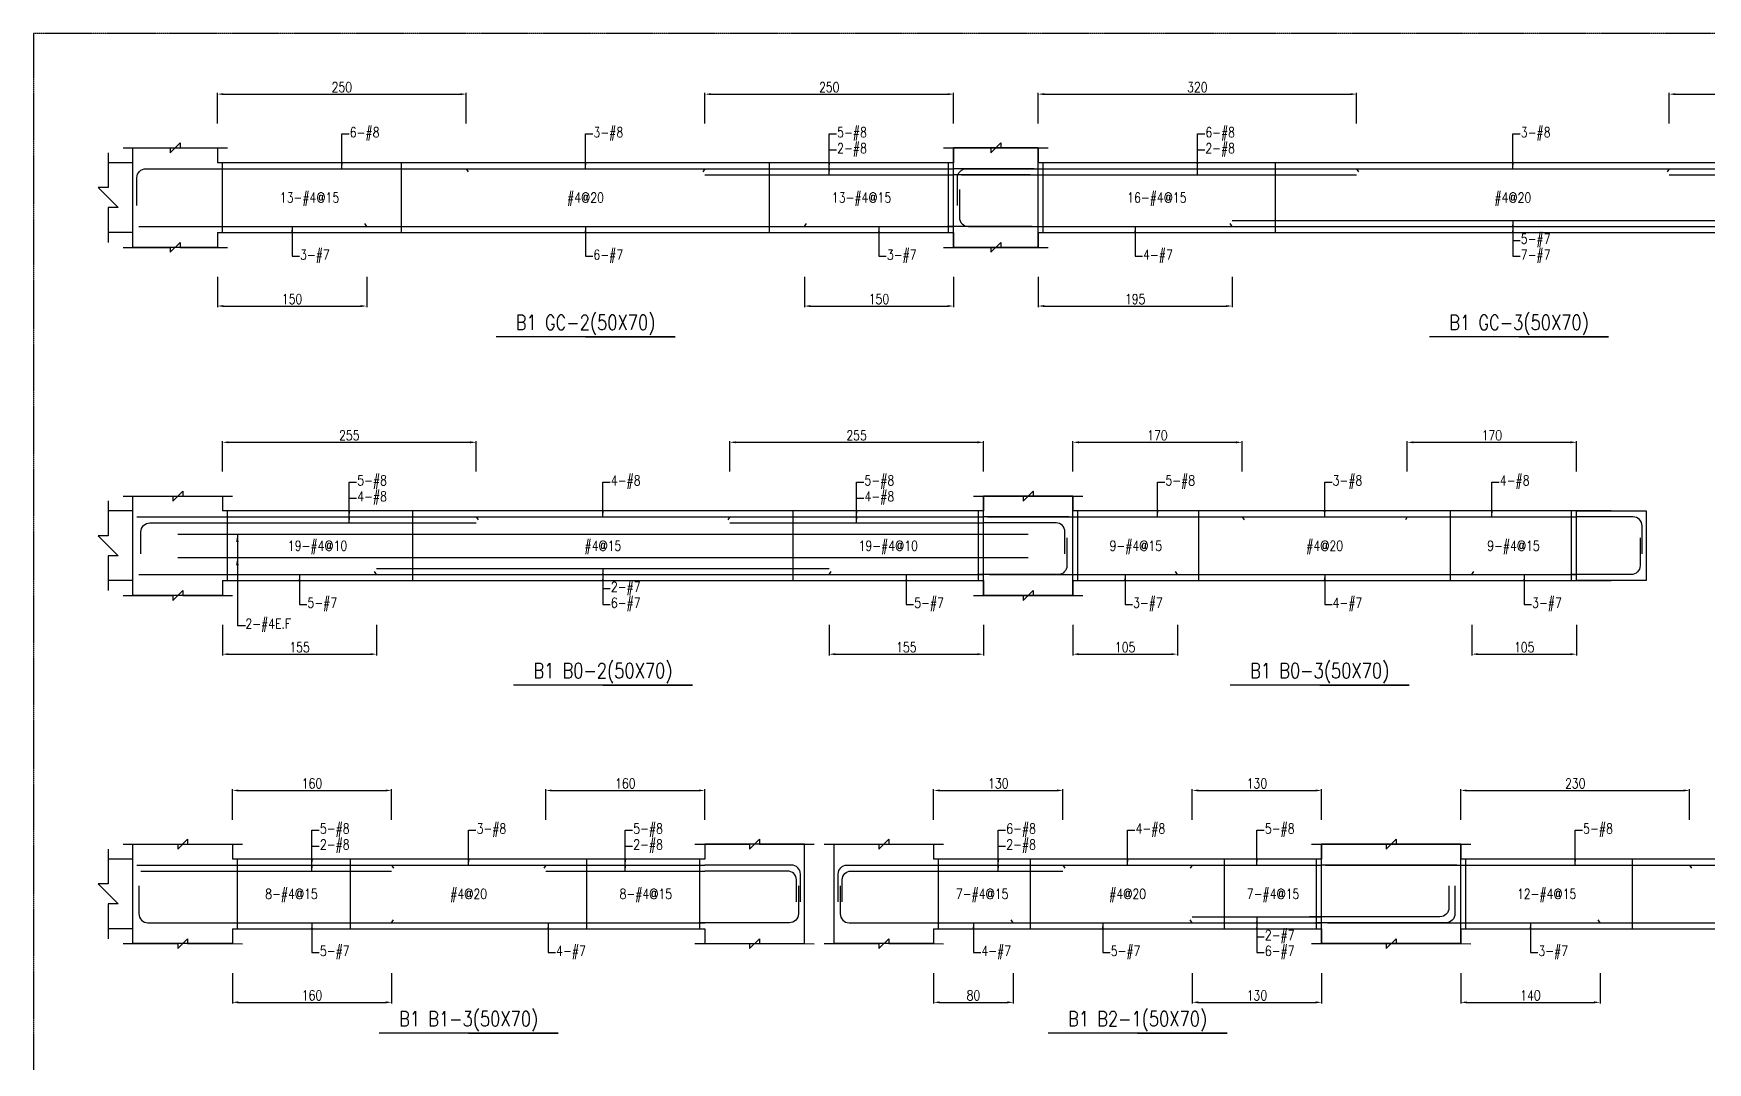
# Model space of a CAD drawing. Header units: millimetres. Extents: x 0 to 84580, y -12276 to 4373.
# Drawn here: x 26145 to 27828, y -8172 to -7138 of the extents above; entities that cross this region are included whole.
import ezdxf
from ezdxf.enums import TextEntityAlignment as Align

# ---------------------------------------------------------------- set-up
doc = ezdxf.new("R2010")
doc.units = ezdxf.units.MM
doc.header["$MEASUREMENT"] = 0
doc.linetypes.add('CENTER', pattern=[2, 1.25, -0.25, 0.25, -0.25])
for name, color, linetype in [('S-DIM', 2, 'Continuous'), ('S-GRID', 1, 'CENTER'), ('S-LEADER', 2, 'Continuous'), ('S-RC', 130, 'Continuous'), ('S-REINF', 6, 'Continuous'), ('S-TEXT', 2, 'Continuous')]:
    doc.layers.add(name, color=color, linetype=linetype)
doc.styles.add('CS4', font='romans.shx', dxfattribs={"width": 0.8, "bigfont": 'lsp.shx'})
doc.styles.get("Standard").update_dxf_attribs({"font": 'arial.ttf'})
doc.dimstyles.new('ISO-25', dxfattribs={"dimtxt": 2.5, "dimasz": 2.5, "dimexe": 1.25, "dimexo": 0.625, "dimtad": 1, "dimtxsty": 'Standard', "dimcen": 2.5, "dimadec": 0, "dimazin": 0, "dimtfac": 1, "dimtmove": 0, "dimatfit": 3, "dimfxl": 0, "dimarcsym": 0})

# ---------------------------------------------------------------- blocks, each defined once
blk = doc.blocks.new('*D1896')
at = {"layer": 'DEFPOINTS', "color": 0, "transparency": 16777216}
for p in [(26580, -7199), (26330, -7229), (26580, -7229)]:
    blk.add_point(p, dxfattribs=at)
at = {"layer": 'S-DIM', "color": 0, "lineweight": -2, "transparency": 16777216}
for p, q in [((26330, -7228.375), (26330, -7197.75)), ((26336, -7199), (26574, -7199)), ((26580, -7228.375), (26580, -7197.75))]:
    blk.add_line(p, q, dxfattribs=at)
at = {"layer": 'S-DIM', "color": 0, "transparency": 16777216}
for points in [[(26336, -7198), (26336, -7200), (26330, -7199)], [(26574, -7198), (26574, -7200), (26580, -7199)]]:
    blk.add_solid(points, dxfattribs=at)
at = {"layer": 'S-DIM', "color": 0, "transparency": 16777216, "insert": (26455, -7192), "char_height": 10, "attachment_point": 5, "style": 'CS4'}
blk.add_mtext('250', dxfattribs=at)
blk = doc.blocks.new('*D1897')
at = {"layer": 'DEFPOINTS', "color": 0, "transparency": 16777216}
for p in [(27070, -7199), (26820, -7229), (27070, -7229)]:
    blk.add_point(p, dxfattribs=at)
at = {"layer": 'S-DIM', "color": 0, "lineweight": -2, "transparency": 16777216}
for p, q in [((26820, -7228.375), (26820, -7197.75)), ((26826, -7199), (27064, -7199)), ((27070, -7228.375), (27070, -7197.75))]:
    blk.add_line(p, q, dxfattribs=at)
at = {"layer": 'S-DIM', "color": 0, "transparency": 16777216}
for points in [[(26826, -7198), (26826, -7200), (26820, -7199)], [(27064, -7198), (27064, -7200), (27070, -7199)]]:
    blk.add_solid(points, dxfattribs=at)
at = {"layer": 'S-DIM', "color": 0, "transparency": 16777216, "insert": (26945, -7192), "char_height": 10, "attachment_point": 5, "style": 'CS4'}
blk.add_mtext('250', dxfattribs=at)
blk = doc.blocks.new('*D1898')
at = {"layer": 'DEFPOINTS', "color": 0, "transparency": 16777216}
for p in [(26330, -7382), (26480, -7382), (26480, -7412)]:
    blk.add_point(p, dxfattribs=at)
at = {"layer": 'S-DIM', "color": 0, "lineweight": -2, "transparency": 16777216}
for p, q in [((26330, -7382.625), (26330, -7413.25)), ((26480, -7382.625), (26480, -7413.25)), ((26336, -7412), (26474, -7412))]:
    blk.add_line(p, q, dxfattribs=at)
at = {"layer": 'S-DIM', "color": 0, "transparency": 16777216}
for points in [[(26336, -7411), (26336, -7413), (26330, -7412)], [(26474, -7411), (26474, -7413), (26480, -7412)]]:
    blk.add_solid(points, dxfattribs=at)
at = {"layer": 'S-DIM', "color": 0, "transparency": 16777216, "insert": (26405, -7405), "char_height": 10, "attachment_point": 5, "style": 'CS4'}
blk.add_mtext('150', dxfattribs=at)
blk = doc.blocks.new('*D1899')
at = {"layer": 'DEFPOINTS', "color": 0, "transparency": 16777216}
for p in [(26920, -7382), (27070, -7382), (27070, -7412)]:
    blk.add_point(p, dxfattribs=at)
at = {"layer": 'S-DIM', "color": 0, "lineweight": -2, "transparency": 16777216}
for p, q in [((26920, -7382.625), (26920, -7413.25)), ((27070, -7382.625), (27070, -7413.25)), ((26926, -7412), (27064, -7412))]:
    blk.add_line(p, q, dxfattribs=at)
at = {"layer": 'S-DIM', "color": 0, "transparency": 16777216}
for points in [[(26926, -7411), (26926, -7413), (26920, -7412)], [(27064, -7411), (27064, -7413), (27070, -7412)]]:
    blk.add_solid(points, dxfattribs=at)
at = {"layer": 'S-DIM', "color": 0, "transparency": 16777216, "insert": (26995, -7405), "char_height": 10, "attachment_point": 5, "style": 'CS4'}
blk.add_mtext('150', dxfattribs=at)
blk = doc.blocks.new('*D1900')
at = {"layer": 'DEFPOINTS', "color": 0, "transparency": 16777216}
for p in [(27475.1, -7199), (27155.1, -7229), (27475.1, -7229)]:
    blk.add_point(p, dxfattribs=at)
at = {"layer": 'S-DIM', "color": 0, "lineweight": -2, "transparency": 16777216}
for p, q in [((27155.1, -7228.375), (27155.1, -7197.75)), ((27161.1, -7199), (27469.1, -7199)), ((27475.1, -7228.375), (27475.1, -7197.75))]:
    blk.add_line(p, q, dxfattribs=at)
at = {"layer": 'S-DIM', "color": 0, "transparency": 16777216}
for points in [[(27161.1, -7198), (27161.1, -7200), (27155.1, -7199)], [(27469.1, -7198), (27469.1, -7200), (27475.1, -7199)]]:
    blk.add_solid(points, dxfattribs=at)
at = {"layer": 'S-DIM', "color": 0, "transparency": 16777216, "insert": (27315.1, -7192), "char_height": 10, "attachment_point": 5, "style": 'CS4'}
blk.add_mtext('320', dxfattribs=at)
blk = doc.blocks.new('*D1901')
at = {"layer": 'DEFPOINTS', "color": 0, "transparency": 16777216}
for p in [(28109.5, -7199), (27789.5, -7229), (28109.5, -7229)]:
    blk.add_point(p, dxfattribs=at)
at = {"layer": 'S-DIM', "color": 0, "lineweight": -2, "transparency": 16777216}
for p, q in [((27789.5, -7228.375), (27789.5, -7197.75)), ((27795.5, -7199), (28103.5, -7199)), ((28109.5, -7228.375), (28109.5, -7197.75))]:
    blk.add_line(p, q, dxfattribs=at)
at = {"layer": 'S-DIM', "color": 0, "transparency": 16777216}
for points in [[(27795.5, -7198), (27795.5, -7200), (27789.5, -7199)], [(28103.5, -7198), (28103.5, -7200), (28109.5, -7199)]]:
    blk.add_solid(points, dxfattribs=at)
at = {"layer": 'S-DIM', "color": 0, "transparency": 16777216, "insert": (27949.5, -7192), "char_height": 10, "attachment_point": 5, "style": 'CS4'}
blk.add_mtext('320', dxfattribs=at)
blk = doc.blocks.new('*D1902')
at = {"layer": 'DEFPOINTS', "color": 0, "transparency": 16777216}
for p in [(27155.1, -7382), (27350.1, -7382), (27350.1, -7412)]:
    blk.add_point(p, dxfattribs=at)
at = {"layer": 'S-DIM', "color": 0, "lineweight": -2, "transparency": 16777216}
for p, q in [((27155.1, -7382.625), (27155.1, -7413.25)), ((27350.1, -7382.625), (27350.1, -7413.25)), ((27161.1, -7412), (27344.1, -7412))]:
    blk.add_line(p, q, dxfattribs=at)
at = {"layer": 'S-DIM', "color": 0, "transparency": 16777216}
for points in [[(27161.1, -7411), (27161.1, -7413), (27155.1, -7412)], [(27344.1, -7411), (27344.1, -7413), (27350.1, -7412)]]:
    blk.add_solid(points, dxfattribs=at)
at = {"layer": 'S-DIM', "color": 0, "transparency": 16777216, "insert": (27252.6, -7405), "char_height": 10, "attachment_point": 5, "style": 'CS4'}
blk.add_mtext('195', dxfattribs=at)
blk = doc.blocks.new('*D1888')
at = {"layer": 'DEFPOINTS', "color": 0, "transparency": 16777216}
for p in [(26590, -7549), (26335, -7579), (26590, -7579)]:
    blk.add_point(p, dxfattribs=at)
at = {"layer": 'S-DIM', "color": 0, "lineweight": -2, "transparency": 16777216}
for p, q in [((26335, -7578.375), (26335, -7547.75)), ((26341, -7549), (26584, -7549)), ((26590, -7578.375), (26590, -7547.75))]:
    blk.add_line(p, q, dxfattribs=at)
at = {"layer": 'S-DIM', "color": 0, "transparency": 16777216}
for points in [[(26341, -7548), (26341, -7550), (26335, -7549)], [(26584, -7548), (26584, -7550), (26590, -7549)]]:
    blk.add_solid(points, dxfattribs=at)
at = {"layer": 'S-DIM', "color": 0, "transparency": 16777216, "insert": (26462.5, -7542), "char_height": 10, "attachment_point": 5, "style": 'CS4'}
blk.add_mtext('255', dxfattribs=at)
blk = doc.blocks.new('*D1889')
at = {"layer": 'DEFPOINTS', "color": 0, "transparency": 16777216}
for p in [(27100, -7549), (26845, -7579), (27100, -7579)]:
    blk.add_point(p, dxfattribs=at)
at = {"layer": 'S-DIM', "color": 0, "lineweight": -2, "transparency": 16777216}
for p, q in [((26845, -7578.375), (26845, -7547.75)), ((26851, -7549), (27094, -7549)), ((27100, -7578.375), (27100, -7547.75))]:
    blk.add_line(p, q, dxfattribs=at)
at = {"layer": 'S-DIM', "color": 0, "transparency": 16777216}
for points in [[(26851, -7548), (26851, -7550), (26845, -7549)], [(27094, -7548), (27094, -7550), (27100, -7549)]]:
    blk.add_solid(points, dxfattribs=at)
at = {"layer": 'S-DIM', "color": 0, "transparency": 16777216, "insert": (26972.5, -7542), "char_height": 10, "attachment_point": 5, "style": 'CS4'}
blk.add_mtext('255', dxfattribs=at)
blk = doc.blocks.new('*D1890')
at = {"layer": 'DEFPOINTS', "color": 0, "transparency": 16777216}
for p in [(26335, -7732), (26490, -7732), (26490, -7762)]:
    blk.add_point(p, dxfattribs=at)
at = {"layer": 'S-DIM', "color": 0, "lineweight": -2, "transparency": 16777216}
for p, q in [((26335, -7732.625), (26335, -7763.25)), ((26490, -7732.625), (26490, -7763.25)), ((26341, -7762), (26484, -7762))]:
    blk.add_line(p, q, dxfattribs=at)
at = {"layer": 'S-DIM', "color": 0, "transparency": 16777216}
for points in [[(26341, -7761), (26341, -7763), (26335, -7762)], [(26484, -7761), (26484, -7763), (26490, -7762)]]:
    blk.add_solid(points, dxfattribs=at)
at = {"layer": 'S-DIM', "color": 0, "transparency": 16777216, "insert": (26412.5, -7755), "char_height": 10, "attachment_point": 5, "style": 'CS4'}
blk.add_mtext('155', dxfattribs=at)
blk = doc.blocks.new('*D1891')
at = {"layer": 'DEFPOINTS', "color": 0, "transparency": 16777216}
for p in [(26945, -7732), (27100, -7732), (27100, -7762)]:
    blk.add_point(p, dxfattribs=at)
at = {"layer": 'S-DIM', "color": 0, "lineweight": -2, "transparency": 16777216}
for p, q in [((26945, -7732.625), (26945, -7763.25)), ((27100, -7732.625), (27100, -7763.25)), ((26951, -7762), (27094, -7762))]:
    blk.add_line(p, q, dxfattribs=at)
at = {"layer": 'S-DIM', "color": 0, "transparency": 16777216}
for points in [[(26951, -7761), (26951, -7763), (26945, -7762)], [(27094, -7761), (27094, -7763), (27100, -7762)]]:
    blk.add_solid(points, dxfattribs=at)
at = {"layer": 'S-DIM', "color": 0, "transparency": 16777216, "insert": (27022.5, -7755), "char_height": 10, "attachment_point": 5, "style": 'CS4'}
blk.add_mtext('155', dxfattribs=at)
blk = doc.blocks.new('*D1892')
at = {"layer": 'DEFPOINTS', "color": 0, "transparency": 16777216}
for p in [(27360, -7549), (27190, -7579), (27360, -7579)]:
    blk.add_point(p, dxfattribs=at)
at = {"layer": 'S-DIM', "color": 0, "lineweight": -2, "transparency": 16777216}
for p, q in [((27190, -7578.375), (27190, -7547.75)), ((27196, -7549), (27354, -7549)), ((27360, -7578.375), (27360, -7547.75))]:
    blk.add_line(p, q, dxfattribs=at)
at = {"layer": 'S-DIM', "color": 0, "transparency": 16777216}
for points in [[(27196, -7548), (27196, -7550), (27190, -7549)], [(27354, -7548), (27354, -7550), (27360, -7549)]]:
    blk.add_solid(points, dxfattribs=at)
at = {"layer": 'S-DIM', "color": 0, "transparency": 16777216, "insert": (27275, -7542), "char_height": 10, "attachment_point": 5, "style": 'CS4'}
blk.add_mtext('170', dxfattribs=at)
blk = doc.blocks.new('*D1893')
at = {"layer": 'DEFPOINTS', "color": 0, "transparency": 16777216}
for p in [(27696.2, -7549), (27526.2, -7579), (27696.2, -7579)]:
    blk.add_point(p, dxfattribs=at)
at = {"layer": 'S-DIM', "color": 0, "lineweight": -2, "transparency": 16777216}
for p, q in [((27526.2, -7578.375), (27526.2, -7547.75)), ((27532.2, -7549), (27690.2, -7549)), ((27696.2, -7578.375), (27696.2, -7547.75))]:
    blk.add_line(p, q, dxfattribs=at)
at = {"layer": 'S-DIM', "color": 0, "transparency": 16777216}
for points in [[(27532.2, -7548), (27532.2, -7550), (27526.2, -7549)], [(27690.2, -7548), (27690.2, -7550), (27696.2, -7549)]]:
    blk.add_solid(points, dxfattribs=at)
at = {"layer": 'S-DIM', "color": 0, "transparency": 16777216, "insert": (27611.2, -7542), "char_height": 10, "attachment_point": 5, "style": 'CS4'}
blk.add_mtext('170', dxfattribs=at)
blk = doc.blocks.new('*D1894')
at = {"layer": 'DEFPOINTS', "color": 0, "transparency": 16777216}
for p in [(27190, -7732), (27295, -7732), (27295, -7762)]:
    blk.add_point(p, dxfattribs=at)
at = {"layer": 'S-DIM', "color": 0, "lineweight": -2, "transparency": 16777216}
for p, q in [((27190, -7732.625), (27190, -7763.25)), ((27295, -7732.625), (27295, -7763.25)), ((27196, -7762), (27289, -7762))]:
    blk.add_line(p, q, dxfattribs=at)
at = {"layer": 'S-DIM', "color": 0, "transparency": 16777216}
for points in [[(27196, -7761), (27196, -7763), (27190, -7762)], [(27289, -7761), (27289, -7763), (27295, -7762)]]:
    blk.add_solid(points, dxfattribs=at)
at = {"layer": 'S-DIM', "color": 0, "transparency": 16777216, "insert": (27242.5, -7755), "char_height": 10, "attachment_point": 5, "style": 'CS4'}
blk.add_mtext('105', dxfattribs=at)
blk = doc.blocks.new('*D1895')
at = {"layer": 'DEFPOINTS', "color": 0, "transparency": 16777216}
for p in [(27591.2, -7732), (27696.2, -7732), (27696.2, -7762)]:
    blk.add_point(p, dxfattribs=at)
at = {"layer": 'S-DIM', "color": 0, "lineweight": -2, "transparency": 16777216}
for p, q in [((27591.2, -7732.625), (27591.2, -7763.25)), ((27696.2, -7732.625), (27696.2, -7763.25)), ((27597.2, -7762), (27690.2, -7762))]:
    blk.add_line(p, q, dxfattribs=at)
at = {"layer": 'S-DIM', "color": 0, "transparency": 16777216}
for points in [[(27597.2, -7761), (27597.2, -7763), (27591.2, -7762)], [(27690.2, -7761), (27690.2, -7763), (27696.2, -7762)]]:
    blk.add_solid(points, dxfattribs=at)
at = {"layer": 'S-DIM', "color": 0, "transparency": 16777216, "insert": (27643.7, -7755), "char_height": 10, "attachment_point": 5, "style": 'CS4'}
blk.add_mtext('105', dxfattribs=at)
blk = doc.blocks.new('*D1814')
at = {"layer": 'DEFPOINTS', "color": 0, "transparency": 16777216}
for p in [(26505, -7899), (26345, -7929), (26505, -7929)]:
    blk.add_point(p, dxfattribs=at)
at = {"layer": 'S-DIM', "color": 0, "lineweight": -2, "transparency": 16777216}
for p, q in [((26345, -7928.375), (26345, -7897.75)), ((26351, -7899), (26499, -7899)), ((26505, -7928.375), (26505, -7897.75))]:
    blk.add_line(p, q, dxfattribs=at)
at = {"layer": 'S-DIM', "color": 0, "transparency": 16777216}
for points in [[(26351, -7898), (26351, -7900), (26345, -7899)], [(26499, -7898), (26499, -7900), (26505, -7899)]]:
    blk.add_solid(points, dxfattribs=at)
at = {"layer": 'S-DIM', "color": 0, "transparency": 16777216, "insert": (26425, -7892), "char_height": 10, "attachment_point": 5, "style": 'CS4'}
blk.add_mtext('160', dxfattribs=at)
blk = doc.blocks.new('*D1815')
at = {"layer": 'DEFPOINTS', "color": 0, "transparency": 16777216}
for p in [(26820, -7899), (26660, -7929), (26820, -7929)]:
    blk.add_point(p, dxfattribs=at)
at = {"layer": 'S-DIM', "color": 0, "lineweight": -2, "transparency": 16777216}
for p, q in [((26660, -7928.375), (26660, -7897.75)), ((26666, -7899), (26814, -7899)), ((26820, -7928.375), (26820, -7897.75))]:
    blk.add_line(p, q, dxfattribs=at)
at = {"layer": 'S-DIM', "color": 0, "transparency": 16777216}
for points in [[(26666, -7898), (26666, -7900), (26660, -7899)], [(26814, -7898), (26814, -7900), (26820, -7899)]]:
    blk.add_solid(points, dxfattribs=at)
at = {"layer": 'S-DIM', "color": 0, "transparency": 16777216, "insert": (26740, -7892), "char_height": 10, "attachment_point": 5, "style": 'CS4'}
blk.add_mtext('160', dxfattribs=at)
blk = doc.blocks.new('*D1816')
at = {"layer": 'DEFPOINTS', "color": 0, "transparency": 16777216}
for p in [(26345, -8082), (26505, -8082), (26505, -8112)]:
    blk.add_point(p, dxfattribs=at)
at = {"layer": 'S-DIM', "color": 0, "lineweight": -2, "transparency": 16777216}
for p, q in [((26345, -8082.625), (26345, -8113.25)), ((26505, -8082.625), (26505, -8113.25)), ((26351, -8112), (26499, -8112))]:
    blk.add_line(p, q, dxfattribs=at)
at = {"layer": 'S-DIM', "color": 0, "transparency": 16777216}
for points in [[(26351, -8111), (26351, -8113), (26345, -8112)], [(26499, -8111), (26499, -8113), (26505, -8112)]]:
    blk.add_solid(points, dxfattribs=at)
at = {"layer": 'S-DIM', "color": 0, "transparency": 16777216, "insert": (26425, -8105), "char_height": 10, "attachment_point": 5, "style": 'CS4'}
blk.add_mtext('160', dxfattribs=at)
blk = doc.blocks.new('*D1817')
at = {"layer": 'DEFPOINTS', "color": 0, "transparency": 16777216}
for p in [(27180, -7899), (27050, -7929), (27180, -7929)]:
    blk.add_point(p, dxfattribs=at)
at = {"layer": 'S-DIM', "color": 0, "lineweight": -2, "transparency": 16777216}
for p, q in [((27050, -7928.375), (27050, -7897.75)), ((27056, -7899), (27174, -7899)), ((27180, -7928.375), (27180, -7897.75))]:
    blk.add_line(p, q, dxfattribs=at)
at = {"layer": 'S-DIM', "color": 0, "transparency": 16777216}
for points in [[(27056, -7898), (27056, -7900), (27050, -7899)], [(27174, -7898), (27174, -7900), (27180, -7899)]]:
    blk.add_solid(points, dxfattribs=at)
at = {"layer": 'S-DIM', "color": 0, "transparency": 16777216, "insert": (27115, -7892), "char_height": 10, "attachment_point": 5, "style": 'CS4'}
blk.add_mtext('130', dxfattribs=at)
blk = doc.blocks.new('*D1818')
at = {"layer": 'DEFPOINTS', "color": 0, "transparency": 16777216}
for p in [(27440, -7899), (27310, -7929), (27440, -7929)]:
    blk.add_point(p, dxfattribs=at)
at = {"layer": 'S-DIM', "color": 0, "lineweight": -2, "transparency": 16777216}
for p, q in [((27310, -7928.375), (27310, -7897.75)), ((27316, -7899), (27434, -7899)), ((27440, -7928.375), (27440, -7897.75))]:
    blk.add_line(p, q, dxfattribs=at)
at = {"layer": 'S-DIM', "color": 0, "transparency": 16777216}
for points in [[(27316, -7898), (27316, -7900), (27310, -7899)], [(27434, -7898), (27434, -7900), (27440, -7899)]]:
    blk.add_solid(points, dxfattribs=at)
at = {"layer": 'S-DIM', "color": 0, "transparency": 16777216, "insert": (27375, -7892), "char_height": 10, "attachment_point": 5, "style": 'CS4'}
blk.add_mtext('130', dxfattribs=at)
blk = doc.blocks.new('*D1819')
at = {"layer": 'DEFPOINTS', "color": 0, "transparency": 16777216}
for p in [(27050, -8082), (27130, -8082), (27130, -8112)]:
    blk.add_point(p, dxfattribs=at)
at = {"layer": 'S-DIM', "color": 0, "lineweight": -2, "transparency": 16777216}
for p, q in [((27050, -8082.625), (27050, -8113.25)), ((27130, -8082.625), (27130, -8113.25)), ((27056, -8112), (27124, -8112))]:
    blk.add_line(p, q, dxfattribs=at)
at = {"layer": 'S-DIM', "color": 0, "transparency": 16777216}
for points in [[(27056, -8111), (27056, -8113), (27050, -8112)], [(27124, -8111), (27124, -8113), (27130, -8112)]]:
    blk.add_solid(points, dxfattribs=at)
at = {"layer": 'S-DIM', "color": 0, "transparency": 16777216, "insert": (27090, -8105), "char_height": 10, "attachment_point": 5, "style": 'CS4'}
blk.add_mtext('80', dxfattribs=at)
blk = doc.blocks.new('*D1820')
at = {"layer": 'DEFPOINTS', "color": 0, "transparency": 16777216}
for p in [(27310, -8082), (27440, -8082), (27440, -8112)]:
    blk.add_point(p, dxfattribs=at)
at = {"layer": 'S-DIM', "color": 0, "lineweight": -2, "transparency": 16777216}
for p, q in [((27310, -8082.625), (27310, -8113.25)), ((27440, -8082.625), (27440, -8113.25)), ((27316, -8112), (27434, -8112))]:
    blk.add_line(p, q, dxfattribs=at)
at = {"layer": 'S-DIM', "color": 0, "transparency": 16777216}
for points in [[(27316, -8111), (27316, -8113), (27310, -8112)], [(27434, -8111), (27434, -8113), (27440, -8112)]]:
    blk.add_solid(points, dxfattribs=at)
at = {"layer": 'S-DIM', "color": 0, "transparency": 16777216, "insert": (27375, -8105), "char_height": 10, "attachment_point": 5, "style": 'CS4'}
blk.add_mtext('130', dxfattribs=at)
blk = doc.blocks.new('*D1821')
at = {"layer": 'DEFPOINTS', "color": 0, "transparency": 16777216}
for p in [(27810, -7899), (27580, -7929), (27810, -7929)]:
    blk.add_point(p, dxfattribs=at)
at = {"layer": 'S-DIM', "color": 0, "lineweight": -2, "transparency": 16777216}
for p, q in [((27580, -7928.375), (27580, -7897.75)), ((27586, -7899), (27804, -7899)), ((27810, -7928.375), (27810, -7897.75))]:
    blk.add_line(p, q, dxfattribs=at)
at = {"layer": 'S-DIM', "color": 0, "transparency": 16777216}
for points in [[(27586, -7898), (27586, -7900), (27580, -7899)], [(27804, -7898), (27804, -7900), (27810, -7899)]]:
    blk.add_solid(points, dxfattribs=at)
at = {"layer": 'S-DIM', "color": 0, "transparency": 16777216, "insert": (27695, -7892), "char_height": 10, "attachment_point": 5, "style": 'CS4'}
blk.add_mtext('230', dxfattribs=at)
blk = doc.blocks.new('*D1823')
at = {"layer": 'DEFPOINTS', "color": 0, "transparency": 16777216}
for p in [(27580, -8082), (27720, -8082), (27720, -8112)]:
    blk.add_point(p, dxfattribs=at)
at = {"layer": 'S-DIM', "color": 0, "lineweight": -2, "transparency": 16777216}
for p, q in [((27580, -8082.625), (27580, -8113.25)), ((27720, -8082.625), (27720, -8113.25)), ((27586, -8112), (27714, -8112))]:
    blk.add_line(p, q, dxfattribs=at)
at = {"layer": 'S-DIM', "color": 0, "transparency": 16777216}
for points in [[(27586, -8111), (27586, -8113), (27580, -8112)], [(27714, -8111), (27714, -8113), (27720, -8112)]]:
    blk.add_solid(points, dxfattribs=at)
at = {"layer": 'S-DIM', "color": 0, "transparency": 16777216, "insert": (27650, -8105), "char_height": 10, "attachment_point": 5, "style": 'CS4'}
blk.add_mtext('140', dxfattribs=at)

msp = doc.modelspace()

# ---------------------------------------------------------------- linework, layer by layer
for p, q in [((26245, -7268), (26220, -7268)), ((26245, -7338), (26220, -7338)), ((26245, -7618), (26220, -7618)), ((26245, -7688), (26220, -7688)), ((26245, -7968), (26220, -7968)), ((26245, -8038), (26220, -8038))]:
    msp.add_line(p, q)
at = {"layer": 'S-GRID'}
msp.add_lwpolyline([(26145, -9207), (29374, -9207), (29374, -7138), (26145, -7138), (26145, -9207)], dxfattribs=at)
at = {"layer": 'S-RC'}
for points in [[(26235, -7253), (26282.5, -7253.009), (26282.499, -7258.009), (26292.501, -7248.011), (26292.5, -7253.011), (26340, -7253.021)], [(26330, -7338), (26330, -7353), (26245, -7353), (26245, -7253), (26330, -7253), (26330, -7268)], [(27059.9, -7253), (27107.5, -7253.009), (27107.499, -7258.009), (27117.501, -7248.011), (27117.5, -7253.011), (27165.1, -7253.021)], [(27060, -7253), (27107.5, -7253.009), (27107.499, -7258.009), (27117.501, -7248.011), (27117.5, -7253.011), (27165, -7253.021)], [(27155.1, -7338), (27155.1, -7353), (27069.9, -7353), (27069.9, -7253), (27155.1, -7253), (27155.1, -7268)], [(27070, -7338), (27070, -7353), (27155, -7353), (27155, -7253), (27070, -7253), (27070, -7268)], [(26220, -7258), (26220, -7293), (26210, -7293), (26230, -7313), (26220, -7313), (26220, -7348)], [(27070, -7268), (26330, -7268)], [(28109.5, -7268), (27155.1, -7268)], [(26235, -7353), (26282.5, -7353.009), (26282.499, -7358.009), (26292.501, -7348.011), (26292.5, -7353.011), (26340, -7353.021)], [(26330, -7338), (27070, -7338)], [(27059.9, -7353), (27107.5, -7353.009), (27107.499, -7358.009), (27117.501, -7348.011), (27117.5, -7353.011), (27165.1, -7353.021)], [(27060, -7353), (27107.5, -7353.009), (27107.499, -7358.009), (27117.501, -7348.011), (27117.5, -7353.011), (27165, -7353.021)], [(27155.1, -7338), (28109.5, -7338)], [(26700, -7443), (26790, -7443), (26610, -7443)], [(27638.5, -7443), (27728.5, -7443), (27548.5, -7443)], [(26235, -7603), (26285, -7603.01), (26284.999, -7608.01), (26295.001, -7598.012), (26295, -7603.012), (26345, -7603.022)], [(26335, -7688), (26335, -7703), (26245, -7703), (26245, -7603), (26335, -7603), (26335, -7618)], [(27090, -7603), (27140, -7603.01), (27139.999, -7608.01), (27150.001, -7598.012), (27150, -7603.012), (27200, -7603.022)], [(27090, -7603), (27140, -7603.01), (27139.999, -7608.01), (27150.001, -7598.012), (27150, -7603.012), (27200, -7603.022)], [(27100, -7688), (27100, -7703), (27190, -7703), (27190, -7603), (27100, -7603), (27100, -7618)], [(27190, -7688), (27190, -7703), (27100, -7703), (27100, -7603), (27190, -7603), (27190, -7618)], [(26220, -7608), (26220, -7643), (26210, -7643), (26230, -7663), (26220, -7663), (26220, -7698)], [(27100, -7618), (26335, -7618)], [(27731.2, -7618), (27190, -7618)], [(27766.2, -7688), (27696.2, -7688), (27696.2, -7618), (27766.2, -7618), (27766.2, -7688)], [(26335, -7688), (27100, -7688)], [(27190, -7688), (27731.2, -7688)], [(26235, -7703), (26285, -7703.01), (26284.999, -7708.01), (26295.001, -7698.012), (26295, -7703.012), (26345, -7703.022)], [(27090, -7703), (27140, -7703.01), (27139.999, -7708.01), (27150.001, -7698.012), (27150, -7703.012), (27200, -7703.022)], [(27090, -7703), (27140, -7703.01), (27139.999, -7708.01), (27150.001, -7698.012), (27150, -7703.012), (27200, -7703.022)], [(26717.5, -7793), (26807.5, -7793), (26627.5, -7793)], [(27438.1, -7793), (27528.1, -7793), (27348.1, -7793)], [(26220, -7958), (26220, -7993), (26210, -7993), (26230, -8013), (26220, -8013), (26220, -8048)], [(26235, -7953), (26290, -7953.011), (26289.999, -7958.011), (26300.001, -7948.013), (26300, -7953.013), (26355, -7953.024)], [(26345, -8038), (26345, -8053), (26245, -8053), (26245, -7953), (26345, -7953), (26345, -7968)], [(26810, -7953), (26865, -7953.011), (26864.999, -7958.011), (26875.001, -7948.013), (26875, -7953.013), (26930, -7953.024)], [(26820, -8038), (26820, -8053), (26920, -8053), (26920, -7953), (26820, -7953), (26820, -7968)], [(26940, -7953), (26995, -7953.011), (26994.999, -7958.011), (27005.001, -7948.013), (27005, -7953.013), (27060, -7953.024)], [(27050, -8038), (27050, -8053), (26950, -8053), (26950, -7953), (27050, -7953), (27050, -7968)], [(27430, -7953), (27505, -7953.015), (27504.999, -7958.015), (27515.001, -7948.017), (27515, -7953.017), (27590, -7953.031)], [(27430, -7953), (27505, -7953.015), (27504.999, -7958.015), (27515.001, -7948.017), (27515, -7953.017), (27590, -7953.031)], [(27440, -8038), (27440, -8053), (27580, -8053), (27580, -7953), (27440, -7953), (27440, -7968)], [(27580, -8038), (27580, -8053), (27440, -8053), (27440, -7953), (27580, -7953), (27580, -7968)], [(26820, -7968), (26345, -7968)], [(27440, -7968), (27050, -7968)], [(28270, -7968), (27580, -7968)], [(26345, -8038), (26820, -8038)], [(27050, -8038), (27440, -8038)], [(27580, -8038), (28270, -8038)], [(26235, -8053), (26290, -8053.011), (26289.999, -8058.011), (26300.001, -8048.013), (26300, -8053.013), (26355, -8053.024)], [(26810, -8053), (26865, -8053.011), (26864.999, -8058.011), (26875.001, -8048.013), (26875, -8053.013), (26930, -8053.024)], [(26940, -8053), (26995, -8053.011), (26994.999, -8058.011), (27005.001, -8048.013), (27005, -8053.013), (27060, -8053.024)], [(27430, -8053), (27505, -8053.015), (27504.999, -8058.015), (27515.001, -8048.017), (27515, -8053.017), (27590, -8053.031)], [(27430, -8053), (27505, -8053.015), (27504.999, -8058.015), (27515.001, -8048.017), (27515, -8053.017), (27590, -8053.031)], [(26582.5, -8143), (26672.5, -8143), (26492.5, -8143)], [(27255, -8143), (27345, -8143), (27165, -8143)]]:
    msp.add_lwpolyline(points, dxfattribs=at)
at = {"layer": 'S-REINF', "color": 1}
for points in [[(26335, -7338), (26335, -7268)], [(26515, -7338), (26515, -7268)], [(26885, -7338), (26885, -7268)], [(27065, -7338), (27065, -7268)], [(27160.1, -7338), (27160.1, -7268)], [(27393.7, -7338), (27393.7, -7268)], [(26340, -7688), (26340, -7618)], [(26526.25, -7688), (26526.25, -7618)], [(26908.75, -7688), (26908.75, -7618)], [(27095, -7688), (27095, -7618)], [(27195, -7688), (27195, -7618)], [(27316.55, -7688), (27316.55, -7618)], [(27569.65, -7688), (27569.65, -7618)], [(27691.2, -7688), (27691.2, -7618)], [(26290, -7641.333), (27145, -7641.333)], [(26290, -7664.667), (27145, -7664.667)], [(26350, -8038), (26350, -7968)], [(26463.75, -8038), (26463.75, -7968)], [(26701.25, -8038), (26701.25, -7968)], [(26815, -8038), (26815, -7968)], [(27055, -8038), (27055, -7968)], [(27147.5, -8038), (27147.5, -7968)], [(27342.5, -8038), (27342.5, -7968)], [(27435, -8038), (27435, -7968)], [(27585, -8038), (27585, -7968)], [(27752.5, -8038), (27752.5, -7968)]]:
    msp.add_lwpolyline(points, dxfattribs=at)
at = {"layer": 'S-REINF'}
for points in [[(26249, -7311), (26249, -7283, -0.41421356), (26258, -7274), (26330, -7274)], [(27073.9, -7311), (27073.9, -7283, -0.41421356), (27082.9, -7274), (27155.1, -7274)], [(27075.9, -7295), (27075.9, -7323, 0.41421356), (27084.9, -7332), (27155.1, -7332)], [(26253, -7661), (26253, -7639, -0.41421356), (26262, -7630), (26335, -7630)], [(27182, -7661), (27182, -7639, 0.41421356), (27173, -7630), (27100, -7630)], [(27762.2, -7661), (27762.2, -7633, 0.41421356), (27753.2, -7624), (27696.2, -7624)], [(27184, -7645), (27184, -7673, -0.41421356), (27175, -7682), (27094, -7682)], [(27760.2, -7645), (27760.2, -7673, -0.41421356), (27751.2, -7682), (27690.2, -7682)], [(26916, -8011), (26916, -7983, 0.41421356), (26907, -7974), (26820, -7974)], [(26954, -8011), (26954, -7983, -0.41421356), (26963, -7974), (27050, -7974)], [(26912, -8011), (26912, -7989, 0.41421356), (26903, -7980), (26820, -7980)], [(26958, -8011), (26958, -7989, -0.41421356), (26967, -7980), (27050, -7980)], [(26251, -7995), (26251, -8023, 0.41421356), (26260, -8032), (26345, -8032)], [(26914, -7995), (26914, -8023, -0.41421356), (26905, -8032), (26814, -8032)], [(26956, -7995), (26956, -8023, 0.41421356), (26965, -8032), (27050, -8032)], [(27568, -7995), (27568, -8017, -0.41421356), (27559, -8026), (27428, -8026)], [(27574, -7995), (27574, -8023, -0.41421356), (27565, -8032), (27434, -8032)]]:
    msp.add_lwpolyline(points, format="xyb", dxfattribs=at)
for points in [[(26330, -7274), (26580, -7274)], [(26580, -7274), (26582, -7277)], [(26580, -7274), (26820, -7274)], [(26820, -7274), (26818, -7277)], [(26820, -7274), (27070, -7274)], [(26820, -7280), (27070, -7280)], [(27151, -7274), (27070, -7274)], [(27147, -7280), (27070, -7280)], [(27077.9, -7280), (27155.1, -7280)], [(27155.1, -7274), (27475.1, -7274)], [(27155.1, -7280), (27475.1, -7280)], [(27475.1, -7274), (27477.1, -7277)], [(27475.1, -7274), (27789.5, -7274)], [(27789.5, -7274), (27787.5, -7277)], [(27789.5, -7274), (28109.5, -7274)], [(27789.5, -7280), (28109.5, -7280)], [(26251, -7332), (26330, -7332)], [(26330, -7332), (26480, -7332)], [(26480, -7332), (26478, -7329)], [(26480, -7332), (26920, -7332)], [(26920, -7332), (26922, -7329)], [(26920, -7332), (27070, -7332)], [(27149, -7332), (27064, -7332)], [(27155.1, -7332), (27350.1, -7332)], [(27350.1, -7332), (27348.1, -7329)], [(27350.1, -7326), (27914.5, -7326)], [(27350.1, -7332), (27914.5, -7332)], [(26249, -7624), (26335, -7624)], [(26335, -7624), (26590, -7624)], [(26335, -7630), (26590, -7630)], [(26590, -7624), (26592, -7627)], [(26590, -7624), (26845, -7624)], [(26845, -7624), (26843, -7627)], [(26845, -7624), (27100, -7624)], [(26845, -7630), (27100, -7630)], [(27186, -7624), (27100, -7624)], [(27104, -7624), (27190, -7624)], [(27190, -7624), (27360, -7624)], [(27360, -7624), (27362, -7627)], [(27360, -7624), (27526.2, -7624)], [(27526.2, -7624), (27524.2, -7627)], [(27526.2, -7624), (27696.2, -7624)], [(26251, -7682), (26335, -7682)], [(26335, -7682), (26490, -7682)], [(26490, -7682), (26488, -7679)], [(26490, -7676), (26945, -7676)], [(26490, -7682), (26945, -7682)], [(26945, -7682), (26947, -7679)], [(26945, -7682), (27100, -7682)], [(27106, -7682), (27190, -7682)], [(27190, -7682), (27295, -7682)], [(27295, -7682), (27293, -7679)], [(27295, -7682), (27591.2, -7682)], [(27591.2, -7682), (27593.2, -7679)], [(27591.2, -7682), (27696.2, -7682)], [(26249, -7974), (26345, -7974)], [(26345, -7974), (26505, -7974)], [(26505, -7974), (26507, -7977)], [(26505, -7974), (26660, -7974)], [(26660, -7974), (26658, -7977)], [(26660, -7974), (26820, -7974)], [(27050, -7974), (27180, -7974)], [(27180, -7974), (27182, -7977)], [(27180, -7974), (27310, -7974)], [(27310, -7974), (27308, -7977)], [(27310, -7974), (27440, -7974)], [(27576, -7974), (27440, -7974)], [(27444, -7974), (27580, -7974)], [(27580, -7974), (27810, -7974)], [(27810, -7974), (27812, -7977)], [(27810, -7974), (28040, -7974)], [(26253, -7980), (26345, -7980)], [(26345, -7980), (26505, -7980)], [(26660, -7980), (26820, -7980)], [(27050, -7980), (27180, -7980)], [(27310, -8026), (27440, -8026)], [(26345, -8032), (26505, -8032)], [(26505, -8032), (26507, -8029)], [(26505, -8032), (26820, -8032)], [(27050, -8032), (27130, -8032)], [(27130, -8032), (27128, -8029)], [(27130, -8032), (27310, -8032)], [(27310, -8032), (27308, -8029)], [(27310, -8032), (27440, -8032)], [(27446, -8032), (27580, -8032)], [(27580, -8032), (27720, -8032)], [(27720, -8032), (27718, -8029)], [(27720, -8032), (28130, -8032)]]:
    msp.add_lwpolyline(points, dxfattribs=at)

# ---------------------------------------------------------------- texts
at = {"layer": 'S-LEADER', "char_height": 10, "attachment_point": 4, "style": 'CS4'}
for s, insert in [('6-#8', (26463, -7239)), ('3-#8', (26708, -7239)), ('5-#8', (26953, -7239)), ('6-#8', (27323.1, -7239)), ('3-#8', (27640.3, -7239)), ('2-#8', (26953, -7255)), ('2-#8', (27323.1, -7255)), ('5-#7', (27640.3, -7346)), ('3-#7', (26413, -7362)), ('6-#7', (26708, -7362)), ('3-#7', (27003, -7362)), ('4-#7', (27260.6, -7362)), ('7-#7', (27640.3, -7362)), ('5-#8', (26470.5, -7589)), ('4-#8', (26725.5, -7589)), ('5-#8', (26980.5, -7589)), ('5-#8', (27283, -7589)), ('3-#8', (27451.1, -7589)), ('4-#8', (27619.2, -7589)), ('4-#8', (26470.5, -7605)), ('4-#8', (26980.5, -7605)), ('2-#7', (26725.5, -7696)), ('5-#7', (26420.5, -7712)), ('6-#7', (26725.5, -7712)), ('5-#7', (27030.5, -7712)), ('3-#7', (27250.5, -7712)), ('4-#7', (27451.1, -7712)), ('3-#7', (27651.7, -7712)), ('5-#8', (26433, -7939)), ('3-#8', (26590.5, -7939)), ('5-#8', (26748, -7939)), ('6-#8', (27123, -7939)), ('4-#8', (27253, -7939)), ('5-#8', (27383, -7939)), ('5-#8', (27703, -7939)), ('2-#8', (26433, -7955)), ('2-#8', (26748, -7955)), ('2-#8', (27123, -7955)), ('2-#7', (27383, -8046)), ('5-#7', (26433, -8062)), ('4-#7', (26670.5, -8062)), ('4-#7', (27098, -8062)), ('5-#7', (27228, -8062)), ('6-#7', (27383, -8062)), ('3-#7', (27658, -8062))]:
    msp.add_mtext(s, dxfattribs=dict(at, insert=insert))
at = {"layer": 'S-LEADER', "color": 3, "insert": (26358, -7733), "char_height": 10, "attachment_point": 4, "style": 'CS4'}
msp.add_mtext('2-#4E.F', dxfattribs=at)
at = {"layer": 'S-RC', "style": 'CS4', "width": 0.8}
for s, p in [('B1 GC-2(50X70)', (26700, -7436)), ('B1 GC-3(50X70)', (27638.5, -7436)), ('B1 B0-2(50X70)', (26717.5, -7786)), ('B1 B0-3(50X70)', (27438.1, -7786)), ('B1 B1-3(50X70)', (26582.5, -8136)), ('B1 B2-1(50X70)', (27255, -8136))]:
    msp.add_text(s, height=15, dxfattribs=at).set_placement(p, align=Align.CENTER)
at = {"layer": 'S-TEXT', "color": 1, "style": 'CS4', "width": 0.8}
for s, p in [('13-#4@15', (26422.5, -7308)), ('#4@20', (26700, -7308)), ('13-#4@15', (26977.5, -7308)), ('16-#4@15', (27274.4, -7308)), ('#4@20', (27632.3, -7308)), ('19-#4@10', (26430.625, -7658)), ('#4@15', (26717.5, -7658)), ('19-#4@10', (27004.375, -7658)), ('9-#4@15', (27253.275, -7658)), ('#4@20', (27443.1, -7658)), ('9-#4@15', (27632.925, -7658)), ('8-#4@15', (26404.375, -8008)), ('#4@20', (26582.5, -8008)), ('8-#4@15', (26760.625, -8008)), ('7-#4@15', (27098.75, -8008)), ('#4@20', (27245, -8008)), ('7-#4@15', (27391.25, -8008)), ('12-#4@15', (27666.25, -8008))]:
    msp.add_text(s, height=10, dxfattribs=at).set_placement(p, align=Align.CENTER)

# ---------------------------------------------------------------- dimensions: what is measured, and where the dimension line sits
at = {"layer": 'S-DIM'}
for p1, p2, distance, picture, middle in [((26330, -7229), (26580, -7229), 30, '*D1896', (26455, -7192)), ((26820, -7229), (27070, -7229), 30, '*D1897', (26945, -7192)), ((27155.1, -7229), (27475.1, -7229), 30, '*D1900', (27315.1, -7192)), ((27789.5, -7229), (28109.5, -7229), 30, '*D1901', (27949.5, -7192)), ((26330, -7382), (26480, -7382), -30, '*D1898', (26405, -7405)), ((26920, -7382), (27070, -7382), -30, '*D1899', (26995, -7405)), ((27155.1, -7382), (27350.1, -7382), -30, '*D1902', (27252.6, -7405)), ((26335, -7579), (26590, -7579), 30, '*D1888', (26462.5, -7542)), ((26845, -7579), (27100, -7579), 30, '*D1889', (26972.5, -7542)), ((27190, -7579), (27360, -7579), 30, '*D1892', (27275, -7542)), ((27526.2, -7579), (27696.2, -7579), 30, '*D1893', (27611.2, -7542)), ((26335, -7732), (26490, -7732), -30, '*D1890', (26412.5, -7755)), ((26945, -7732), (27100, -7732), -30, '*D1891', (27022.5, -7755)), ((27190, -7732), (27295, -7732), -30, '*D1894', (27242.5, -7755)), ((27591.2, -7732), (27696.2, -7732), -30, '*D1895', (27643.7, -7755)), ((26345, -7929), (26505, -7929), 30, '*D1814', (26425, -7892)), ((26660, -7929), (26820, -7929), 30, '*D1815', (26740, -7892)), ((27050, -7929), (27180, -7929), 30, '*D1817', (27115, -7892)), ((27310, -7929), (27440, -7929), 30, '*D1818', (27375, -7892)), ((27580, -7929), (27810, -7929), 30, '*D1821', (27695, -7892)), ((26345, -8082), (26505, -8082), -30, '*D1816', (26425, -8105)), ((27050, -8082), (27130, -8082), -30, '*D1819', (27090, -8105)), ((27310, -8082), (27440, -8082), -30, '*D1820', (27375, -8105)), ((27580, -8082), (27720, -8082), -30, '*D1823', (27650, -8105))]:
    dim = msp.add_aligned_dim(p1=p1, p2=p2, distance=distance, dimstyle='ISO-25', override={"dimtxt": 10, "dimasz": 6, "dimgap": 2, "dimtxsty": 'CS4'}, dxfattribs=at)
    dim.commit()
    dim.dimension.update_dxf_attribs({"geometry": picture, "text_midpoint": middle})

# ---------------------------------------------------------------- leaders
at = {"layer": 'S-LEADER', "annotation_type": 0, "has_hookline": 1, "hookline_direction": 0}
for points, override, text_width in [([(26455, -7274), (26455, -7239), (26462.375, -7239)], {"dimasz": 6, "dimtad": 0}, 30.476), ([(26700, -7274), (26700, -7239), (26707.375, -7239)], {"dimasz": 6, "dimtad": 0}, 30.857), ([(26945, -7274), (26945, -7239), (26952.375, -7239)], {"dimasz": 6, "dimtad": 0}, 30.857), ([(27315.1, -7274), (27315.1, -7239), (27322.475, -7239)], {"dimasz": 6, "dimtad": 0}, 30.476), ([(27632.3, -7274), (27632.3, -7239), (27639.675, -7239)], {"dimasz": 6, "dimtad": 0}, 30.857), ([(26945, -7280), (26945, -7255), (26952.375, -7255)], {"dimasz": 6, "dimtad": 0}, 30.857), ([(27315.1, -7280), (27315.1, -7255), (27322.475, -7255)], {"dimasz": 6, "dimtad": 0}, 30.857), ([(26405, -7332), (26405, -7362), (26412.375, -7362)], {"dimasz": 6, "dimtad": 0}, 30.857), ([(26700, -7332), (26700, -7362), (26707.375, -7362)], {"dimasz": 6, "dimtad": 0}, 30.476), ([(26995, -7332), (26995, -7362), (27002.375, -7362)], {"dimasz": 6, "dimtad": 0}, 30.857), ([(27252.6, -7332), (27252.6, -7362), (27259.975, -7362)], {"dimasz": 6, "dimtad": 0}, 30.857), ([(27632.3, -7326), (27632.3, -7346), (27639.675, -7346)], {"dimasz": 6, "dimtad": 0}, 30.857), ([(27632.3, -7332), (27632.3, -7362), (27639.675, -7362)], {"dimasz": 6, "dimtad": 0}, 30.857), ([(26462.5, -7624), (26462.5, -7589), (26469.875, -7589)], {"dimasz": 6, "dimtad": 0}, 30.857), ([(26717.5, -7624), (26717.5, -7589), (26724.875, -7589)], {"dimasz": 6, "dimtad": 0}, 30.857), ([(26972.5, -7624), (26972.5, -7589), (26979.875, -7589)], {"dimasz": 6, "dimtad": 0}, 30.857), ([(27275, -7624), (27275, -7589), (27282.375, -7589)], {"dimasz": 6, "dimtad": 0}, 30.857), ([(27443.1, -7624), (27443.1, -7589), (27450.475, -7589)], {"dimasz": 6, "dimtad": 0}, 30.857), ([(27611.2, -7624), (27611.2, -7589), (27618.575, -7589)], {"dimasz": 6, "dimtad": 0}, 30.857), ([(26462.5, -7630), (26462.5, -7605), (26469.875, -7605)], {"dimasz": 6, "dimtad": 0}, 30.857), ([(26972.5, -7630), (26972.5, -7605), (26979.875, -7605)], {"dimasz": 6, "dimtad": 0}, 30.857), ([(26350, -7664.667), (26350, -7733), (26357.375, -7733)], {"dimasz": 8, "dimtad": 0}, 49.524), ([(26412.5, -7682), (26412.5, -7712), (26419.875, -7712)], {"dimasz": 6, "dimtad": 0}, 30.857), ([(26717.5, -7676), (26717.5, -7696), (26724.875, -7696)], {"dimasz": 6, "dimtad": 0}, 30.857), ([(26717.5, -7682), (26717.5, -7712), (26724.875, -7712)], {"dimasz": 6, "dimtad": 0}, 30.476), ([(27022.5, -7682), (27022.5, -7712), (27029.875, -7712)], {"dimasz": 6, "dimtad": 0}, 30.857), ([(27242.5, -7682), (27242.5, -7712), (27249.875, -7712)], {"dimasz": 6, "dimtad": 0}, 30.857), ([(27443.1, -7682), (27443.1, -7712), (27450.475, -7712)], {"dimasz": 6, "dimtad": 0}, 30.857), ([(27643.7, -7682), (27643.7, -7712), (27651.075, -7712)], {"dimasz": 6, "dimtad": 0}, 30.857), ([(26425, -7974), (26425, -7939), (26432.375, -7939)], {"dimasz": 6, "dimtad": 0}, 30.857), ([(26582.5, -7974), (26582.5, -7939), (26589.875, -7939)], {"dimasz": 6, "dimtad": 0}, 30.857), ([(26740, -7974), (26740, -7939), (26747.375, -7939)], {"dimasz": 6, "dimtad": 0}, 30.857), ([(27115, -7974), (27115, -7939), (27122.375, -7939)], {"dimasz": 6, "dimtad": 0}, 30.476), ([(27245, -7974), (27245, -7939), (27252.375, -7939)], {"dimasz": 6, "dimtad": 0}, 30.857), ([(27375, -7974), (27375, -7939), (27382.375, -7939)], {"dimasz": 6, "dimtad": 0}, 30.857), ([(27695, -7974), (27695, -7939), (27702.375, -7939)], {"dimasz": 6, "dimtad": 0}, 30.857), ([(26425, -7980), (26425, -7955), (26432.375, -7955)], {"dimasz": 6, "dimtad": 0}, 30.857), ([(26740, -7980), (26740, -7955), (26747.375, -7955)], {"dimasz": 6, "dimtad": 0}, 30.857), ([(27115, -7980), (27115, -7955), (27122.375, -7955)], {"dimasz": 6, "dimtad": 0}, 30.857), ([(27375, -8026), (27375, -8046), (27382.375, -8046)], {"dimasz": 6, "dimtad": 0}, 30.857), ([(26425, -8032), (26425, -8062), (26432.375, -8062)], {"dimasz": 6, "dimtad": 0}, 30.857), ([(26662.5, -8032), (26662.5, -8062), (26669.875, -8062)], {"dimasz": 6, "dimtad": 0}, 30.857), ([(27090, -8032), (27090, -8062), (27097.375, -8062)], {"dimasz": 6, "dimtad": 0}, 30.857), ([(27220, -8032), (27220, -8062), (27227.375, -8062)], {"dimasz": 6, "dimtad": 0}, 30.857), ([(27375, -8032), (27375, -8062), (27382.375, -8062)], {"dimasz": 6, "dimtad": 0}, 30.476), ([(27650, -8032), (27650, -8062), (27657.375, -8062)], {"dimasz": 6, "dimtad": 0}, 30.857)]:
    msp.add_leader(points, dimstyle='ISO-25', override=override, dxfattribs=dict(at, text_width=text_width))
at = {"layer": 'S-LEADER'}
msp.add_leader([(26350, -7641.333), (26350, -7733), (26358, -7733)], dimstyle='ISO-25', override={"dimasz": 8}, dxfattribs=at)

doc.saveas('drawing.dxf')
